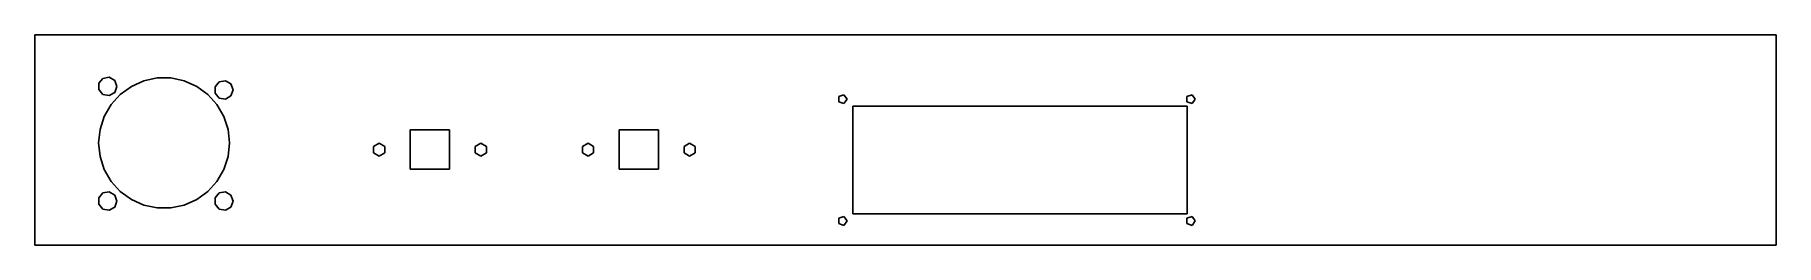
# Model space of a CAD drawing. Header units: metres. Extents: x -97 to 403, y 4 to 65.
import ezdxf

# ---------------------------------------------------------------- set-up
doc = ezdxf.new("R2010")
doc.units = ezdxf.units.M

msp = doc.modelspace()

# ---------------------------------------------------------------- linework, layer by layer
for p, q in [((403.2, 64.51), (-97, 64.51)), ((-97, 64.51), (-97, 4)), ((403.2, 4), (403.2, 64.51)), ((-78.6407, 50.5675), (-77.4612, 51.9731)), ((-78.6407, 48.7325), (-78.6407, 50.5675)), ((-77.4612, 51.9731), (-75.6542, 52.2917)), ((-75.6542, 52.2917), (-74.0651, 51.3743)), ((-74.0651, 51.3743), (-73.4375, 49.65)), ((-69.276, 49.6823), (-65.687, 51.2802)), ((-65.687, 51.2802), (-61.8443, 52.097)), ((-61.8443, 52.097), (-57.9157, 52.097)), ((-57.9157, 52.097), (-54.073, 51.2802)), ((-54.073, 51.2802), (-50.484, 49.6823)), ((-45.2307, 49.5675), (-44.0512, 50.9731)), ((-44.0512, 50.9731), (-42.2442, 51.2917)), ((-42.2442, 51.2917), (-40.6551, 50.3743)), ((-40.6551, 50.3743), (-40.0275, 48.65)), ((-77.4612, 47.3269), (-78.6407, 48.7325)), ((-75.6542, 47.0083), (-77.4612, 47.3269)), ((-74.0651, 47.9257), (-75.6542, 47.0083)), ((-75.083, 44.4537), (-72.4543, 47.3732)), ((-73.4375, 49.65), (-74.0651, 47.9257)), ((-72.4543, 47.3732), (-69.276, 49.6823)), ((-50.484, 49.6823), (-47.3057, 47.3732)), ((-47.3057, 47.3732), (-44.6769, 44.4537)), ((-45.2307, 47.7325), (-45.2307, 49.5675)), ((-44.0512, 46.3269), (-45.2307, 47.7325)), ((-42.2442, 46.0083), (-44.0512, 46.3269)), ((-40.6551, 46.9257), (-42.2442, 46.0083)), ((-40.0275, 48.65), (-40.6551, 46.9257)), ((133.908, 46.7935), (135.417, 47.2839)), ((133.908, 45.2065), (133.908, 46.7935)), ((135.417, 44.7161), (133.908, 45.2065)), ((135.417, 47.2839), (136.35, 46)), ((136.35, 46), (135.417, 44.7161)), ((233.908, 46.7935), (235.417, 47.2839)), ((233.908, 45.2065), (233.908, 46.7935)), ((235.417, 44.7161), (233.908, 45.2065)), ((235.417, 47.2839), (236.35, 46)), ((236.35, 46), (235.417, 44.7161)), ((-78.2614, 37.3151), (-77.0473, 41.0514)), ((-77.0473, 41.0514), (-75.083, 44.4537)), ((-44.6769, 44.4537), (-42.7126, 41.0514)), ((-42.7126, 41.0514), (-41.4986, 37.3151)), ((138, 13), (138, 44)), ((138, 44), (234, 44)), ((234, 44), (234, 13)), ((-78.672, 33.408), (-78.2614, 37.3151)), ((-41.4986, 37.3151), (-41.088, 33.408)), ((10.8431, 25.8431), (10.8431, 37.1568)), ((10.8431, 37.1568), (22.1568, 37.1568)), ((22.1568, 37.1568), (22.1568, 25.8431)), ((70.8431, 25.8431), (70.8431, 37.1568)), ((70.8431, 37.1568), (82.1568, 37.1568)), ((82.1568, 37.1568), (82.1568, 25.8431)), ((-78.2614, 29.5009), (-78.672, 33.408)), ((-41.088, 33.408), (-41.4986, 29.5009)), ((0.29785, 32.425), (1.89999, 33.35)), ((0.29785, 30.575), (0.29785, 32.425)), ((1.89999, 29.65), (0.29785, 30.575)), ((1.89999, 33.35), (3.50214, 32.425)), ((3.50214, 30.575), (1.89999, 29.65)), ((3.50214, 32.425), (3.50214, 30.575)), ((29.4978, 32.425), (31.1, 33.35)), ((29.4978, 30.575), (29.4978, 32.425)), ((31.1, 29.65), (29.4978, 30.575)), ((31.1, 33.35), (32.7021, 32.425)), ((32.7021, 30.575), (31.1, 29.65)), ((32.7021, 32.425), (32.7021, 30.575)), ((60.2979, 32.425), (61.9, 33.35)), ((60.2979, 30.575), (60.2979, 32.425)), ((61.9, 29.65), (60.2979, 30.575)), ((61.9, 33.35), (63.5021, 32.425)), ((63.5021, 30.575), (61.9, 29.65)), ((63.5021, 32.425), (63.5021, 30.575)), ((89.4978, 32.425), (91.1, 33.35)), ((89.4978, 30.575), (89.4978, 32.425)), ((91.1, 29.65), (89.4978, 30.575)), ((91.1, 33.35), (92.7021, 32.425)), ((92.7021, 30.575), (91.1, 29.65)), ((92.7021, 32.425), (92.7021, 30.575)), ((-77.0473, 25.7646), (-78.2614, 29.5009)), ((-75.083, 22.3623), (-77.0473, 25.7646)), ((-42.7126, 25.7646), (-44.6769, 22.3623)), ((-41.4986, 29.5009), (-42.7126, 25.7646)), ((22.1568, 25.8431), (10.8431, 25.8431)), ((82.1568, 25.8431), (70.8431, 25.8431)), ((-72.4543, 19.4428), (-75.083, 22.3623)), ((-44.6769, 22.3623), (-47.3057, 19.4428)), ((-78.6407, 17.6215), (-77.4612, 19.0271)), ((-78.6407, 15.7865), (-78.6407, 17.6215)), ((-77.4612, 14.3809), (-78.6407, 15.7865)), ((-77.4612, 19.0271), (-75.6542, 19.3457)), ((-75.6542, 19.3457), (-74.0651, 18.4283)), ((-74.0651, 18.4283), (-73.4375, 16.704)), ((-73.4375, 16.704), (-74.0651, 14.9797)), ((-69.276, 17.1336), (-72.4543, 19.4428)), ((-65.687, 15.5357), (-69.276, 17.1336)), ((-61.8443, 14.7189), (-65.687, 15.5357)), ((-54.073, 15.5357), (-57.9157, 14.7189)), ((-50.484, 17.1336), (-54.073, 15.5357)), ((-47.3057, 19.4428), (-50.484, 17.1336)), ((-45.2307, 17.6215), (-44.0512, 19.0271)), ((-45.2307, 15.7865), (-45.2307, 17.6215)), ((-44.0512, 14.3809), (-45.2307, 15.7865)), ((-44.0512, 19.0271), (-42.2442, 19.3457)), ((-42.2442, 19.3457), (-40.6551, 18.4283)), ((-40.6551, 18.4283), (-40.0275, 16.704)), ((-40.0275, 16.704), (-40.6551, 14.9797)), ((-75.6542, 14.0622), (-77.4612, 14.3809)), ((-74.0651, 14.9797), (-75.6542, 14.0622)), ((-57.9157, 14.7189), (-61.8443, 14.7189)), ((-42.2442, 14.0622), (-44.0512, 14.3809)), ((-40.6551, 14.9797), (-42.2442, 14.0622)), ((133.908, 11.7935), (135.417, 12.2839)), ((133.908, 10.2065), (133.908, 11.7935)), ((135.417, 9.71606), (133.908, 10.2065)), ((135.417, 12.2839), (136.35, 11)), ((136.35, 11), (135.417, 9.71606)), ((234, 13), (138, 13)), ((233.908, 11.7935), (235.417, 12.2839)), ((233.908, 10.2065), (233.908, 11.7935)), ((235.417, 9.71606), (233.908, 10.2065)), ((235.417, 12.2839), (236.35, 11)), ((236.35, 11), (235.417, 9.71606)), ((-97, 4), (403.2, 4))]:
    msp.add_line(p, q)

doc.saveas('drawing.dxf')
